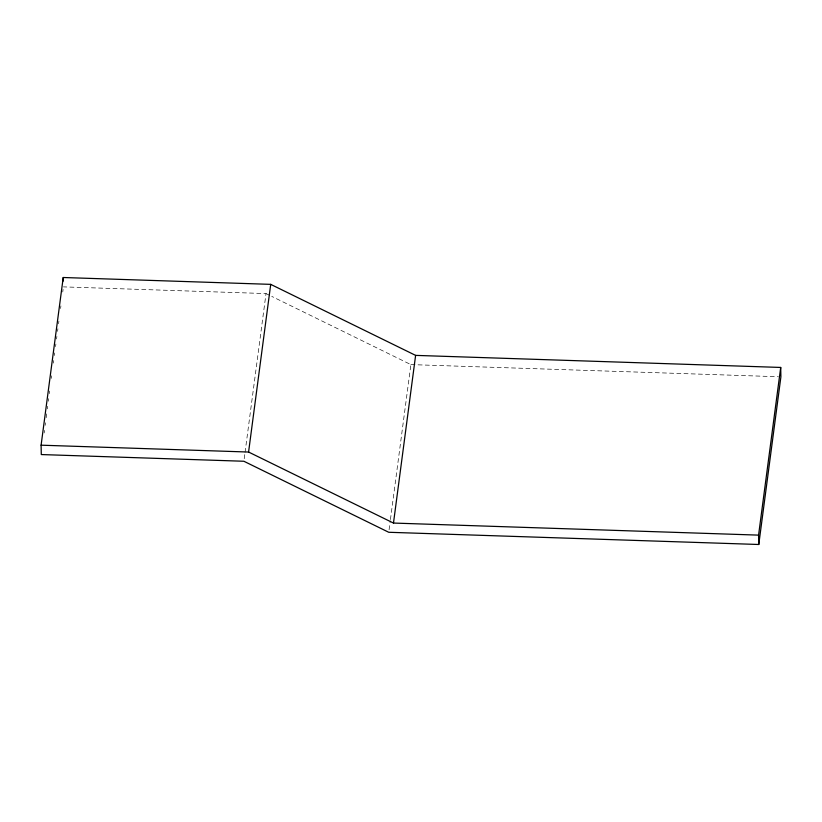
<?xml version="1.0" encoding="UTF-8"?>
<svg xmlns="http://www.w3.org/2000/svg" width="822" height="822" viewBox="0 0 822 822"><rect width="100%" height="100%" fill="white"/><g stroke="black" fill="none" stroke-linecap="round" stroke-linejoin="round"><path stroke-width="0.62" stroke-dasharray="4.11 3.08" d="M44.152 432.968L44.48 430.43M45.148 425.344L45.487 422.806M46.155 417.72L46.659 413.908M47.337 408.832L47.666 406.294M48.334 401.208L48.673 398.67M49.341 393.584L49.68 391.046M51.354 378.346L51.694 375.808M53.368 363.098L53.707 360.56M54.375 355.474L54.714 352.936M55.547 346.586L55.886 344.048M56.554 338.962L56.893 336.424M57.561 331.348L57.9 328.8M58.568 323.724L58.896 321.176M60.581 308.476L60.91 305.938M62.76 291.964L63.089 289.426M244.216 458.707L244.894 453.631M245.059 452.357L266.02 293.577L63.428 286.878M389.083 529.728L390.255 520.84M390.429 519.566L410.877 364.598L271.763 296.393M410.877 364.598L778.342 376.733M266.02 293.577L270.613 295.828"/><path stroke-width="1.23" d="M41.1 445.185L63.232 277.507L270.715 284.361L415.613 355.381L780.705 367.444L780.9 376.815L758.768 544.493L388.744 532.276L243.887 461.255L41.295 454.556L41.1 445.185L248.583 452.038L393.481 523.059L758.572 535.122L780.705 367.444M248.583 452.038L270.715 284.361M393.481 523.059L415.613 355.381M758.572 535.122L758.768 544.493M63.232 277.507L63.304 281.021"/></g></svg>
